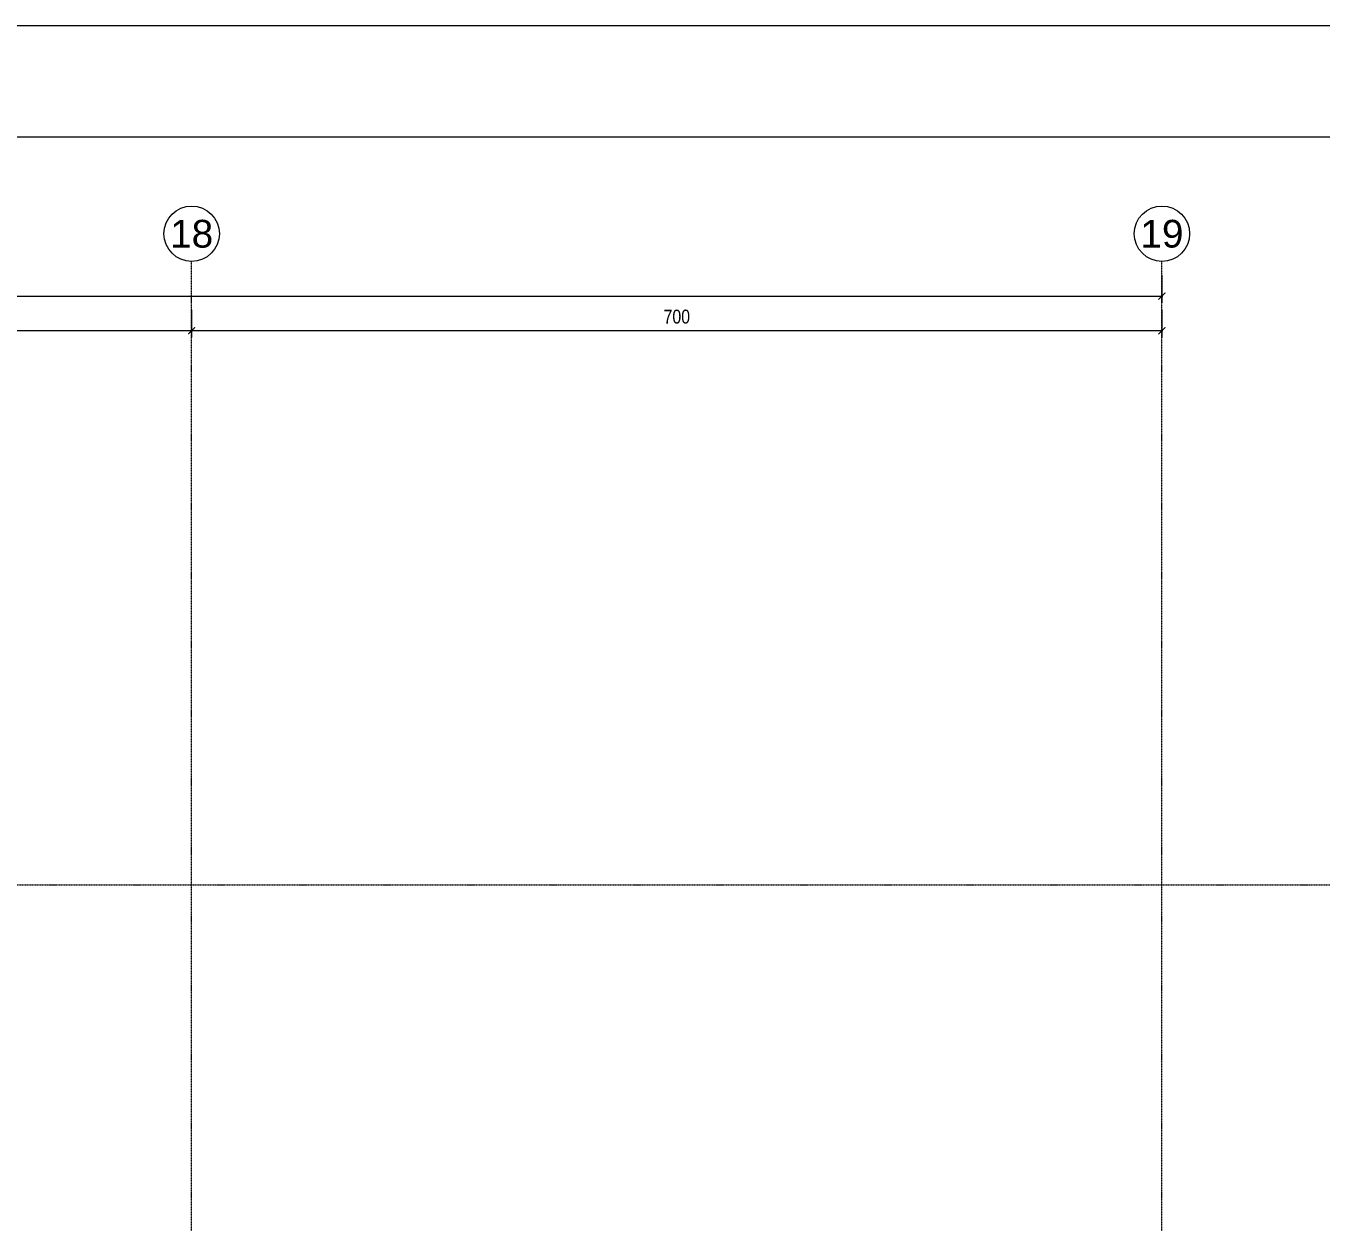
# Model space of a CAD drawing. Extents: x -1439 to 23780, y -1362 to 4476.
# Drawn here: x 21738 to 22672, y 3342 to 4205 of the extents above; entities that cross this region are included whole.
import ezdxf
from ezdxf.enums import TextEntityAlignment as Align

# ---------------------------------------------------------------- set-up
doc = ezdxf.new("R2010")
doc.units = 0
doc.header["$MEASUREMENT"] = 0
doc.linetypes.add('Audi$0$DASHDOT2', pattern=[0.5, 0.25, -0.125, 0, -0.125])
doc.layers.get('0').update_dxf_attribs({"color": 9, "lineweight": 9})
doc.layers.get('Defpoints').update_dxf_attribs({"color": 9, "lineweight": 9})
doc.layers.add('Audi$0$24', color=8, linetype='Audi$0$DASHDOT2', lineweight=9)
doc.layers.add('Audi$0$25', color=8, linetype='Continuous', lineweight=9)
doc.layers.add('Audi$0$40A', color=8, linetype='Continuous', lineweight=9, plot=False)
doc.styles.add('Audi$0$Arial', font='arial.ttf', dxfattribs={"height": 2.5})
doc.styles.add('Audi$0$MuuM_TEXT-STANDART', font='ARIALN.TTF')
doc.dimstyles.new('Audi$0$MuuM_DIM50', dxfattribs={"dimscale": 5, "dimtxt": 2, "dimasz": 1, "dimexe": 1, "dimexo": 1, "dimgap": 1, "dimtad": 1, "dimdec": 1, "dimrnd": 0.5, "dimdsep": 46, "dimtxsty": 'Audi$0$MuuM_TEXT-STANDART', "dimblk": 'Audi$0$_ArchTick', "dimcen": 0, "dimdle": 0.15, "dimclrd": 256, "dimclre": 256, "dimclrt": 256, "dimadec": 0, "dimazin": 0, "dimtfac": 5, "dimtdec": 1, "dimtix": 1, "dimtmove": 2, "dimatfit": 3, "dimldrblk": 'Audi$0$_Dot', "dimfxl": 3, "dimfxlon": 1, "dimtolj": 1, "dimlwd": -1, "dimlwe": -1, "dimarcsym": 0})

# ---------------------------------------------------------------- blocks, each defined once
blk = doc.blocks.new('Audi$0$0_aks')
at = {"linetype": 'Continuous'}
blk.add_circle((0, 0), 2, dxfattribs=at)
at = {"style": 'Audi$0$Arial'}
blk.add_attdef('AKS', text='', height=2, dxfattribs=at).set_placement((0, 0), align=Align.MIDDLE_CENTER)
blk = doc.blocks.new('Audi$0$_ArchTick')
at = {"color": 0, "linetype": 'ByBlock', "const_width": 0.15}
blk.add_lwpolyline([(-0.5, -0.5), (0.5, 0.5)], dxfattribs=at)
blk = doc.blocks.new('*D507')
at = {"layer": 'Audi$0$25', "transparency": 16777216}
for p, q in [((-3500, 1240), (-3500, 1220)), ((0, 1240), (0, 1220)), ((-3500.75, 1225), (0.75, 1225))]:
    blk.add_line(p, q, dxfattribs=at)
at = {"layer": 'Defpoints', "color": 0, "transparency": 16777216}
for p in [(-3500, 1250), (0, 1250), (0, 1225)]:
    blk.add_point(p, dxfattribs=at)
at = {"layer": 'Audi$0$25', "transparency": 16777216, "xscale": 5, "yscale": 5, "zscale": 5, "rotation": 180}
blk.add_blockref('Audi$0$_ArchTick', (-3500, 1225), dxfattribs=at)
at = {"layer": 'Audi$0$25', "transparency": 16777216, "xscale": 5, "yscale": 5, "zscale": 5}
blk.add_blockref('Audi$0$_ArchTick', (0, 1225), dxfattribs=at)
at = {"layer": 'Audi$0$25', "transparency": 16777216, "insert": (-1750, 1235.11), "char_height": 10, "attachment_point": 5, "style": 'Audi$0$MuuM_TEXT-STANDART'}
blk.add_mtext('\\A1;3500', dxfattribs=at)
blk = doc.blocks.new('Audi$0$_Dot')
at = {"color": 0, "linetype": 'ByBlock', "lineweight": -2}
blk.add_line((-0.5, 0), (-1, 0), dxfattribs=at)
at = {"color": 0, "linetype": 'ByBlock', "const_width": 0.5}
blk.add_lwpolyline([(-0.25, 0, 1), (0.25, 0, 1)], format="xyb", close=True, dxfattribs=at)
blk = doc.blocks.new('*D508')
at = {"layer": 'Audi$0$25', "transparency": 16777216}
for p, q in [((-700, 1215), (-700, 1195)), ((0, 1215), (0, 1195)), ((0.75, 1200), (-700.75, 1200))]:
    blk.add_line(p, q, dxfattribs=at)
at = {"layer": 'Defpoints', "color": 0, "transparency": 16777216}
for p in [(-700, 1250), (0, 1250), (-700, 1200)]:
    blk.add_point(p, dxfattribs=at)
at = {"layer": 'Audi$0$25', "transparency": 16777216, "xscale": 5, "yscale": 5, "zscale": 5, "rotation": 180}
blk.add_blockref('Audi$0$_ArchTick', (-700, 1200), dxfattribs=at)
at = {"layer": 'Audi$0$25', "transparency": 16777216, "xscale": 5, "yscale": 5, "zscale": 5}
blk.add_blockref('Audi$0$_ArchTick', (0, 1200), dxfattribs=at)
at = {"layer": 'Audi$0$25', "transparency": 16777216, "insert": (-350, 1210.11), "char_height": 10, "attachment_point": 5, "style": 'Audi$0$MuuM_TEXT-STANDART'}
blk.add_mtext('\\A1;700', dxfattribs=at)
blk = doc.blocks.new('*D509')
at = {"layer": 'Audi$0$25', "transparency": 16777216}
for p, q in [((-1400, 1215), (-1400, 1195)), ((-700, 1215), (-700, 1195)), ((-699.25, 1200), (-1400.75, 1200))]:
    blk.add_line(p, q, dxfattribs=at)
at = {"layer": 'Defpoints', "color": 0, "transparency": 16777216}
for p in [(-1400, 1250), (-700, 1250), (-1400, 1200)]:
    blk.add_point(p, dxfattribs=at)
at = {"layer": 'Audi$0$25', "transparency": 16777216, "xscale": 5, "yscale": 5, "zscale": 5, "rotation": 180}
blk.add_blockref('Audi$0$_ArchTick', (-1400, 1200), dxfattribs=at)
at = {"layer": 'Audi$0$25', "transparency": 16777216, "xscale": 5, "yscale": 5, "zscale": 5}
blk.add_blockref('Audi$0$_ArchTick', (-700, 1200), dxfattribs=at)
at = {"layer": 'Audi$0$25', "transparency": 16777216, "insert": (-1050, 1210.11), "char_height": 10, "attachment_point": 5, "style": 'Audi$0$MuuM_TEXT-STANDART'}
blk.add_mtext('\\A1;700', dxfattribs=at)
blk = doc.blocks.new('Audi$0$P-AKS_AUDI')
at = {"layer": 'Audi$0$24'}
for points in [[(-700, -2590), (-700, 1250)], [(0, -2590), (0, 1250)], [(-3840, 800), (360, 800)]]:
    blk.add_lwpolyline(points, dxfattribs=at)
at = {"layer": 'Audi$0$24', "xscale": 10, "yscale": 10, "zscale": 10}
for p, values in [((-700, 1270), {'AKS': '18'}), ((0, 1270), {'AKS': '19'})]:
    blk.add_blockref('Audi$0$0_aks', p, dxfattribs=at).add_auto_attribs(values)
at = {"layer": 'Audi$0$25'}
for base, p1, p2, picture, middle in [((0, 1225), (-3500, 1250), (0, 1250), '*D507', (-1750, 1235.11)), ((-1400, 1200), (-700, 1250), (-1400, 1250), '*D509', (-1050, 1210.11)), ((-700, 1200), (0, 1250), (-700, 1250), '*D508', (-350, 1210.11))]:
    dim = blk.add_linear_dim(base=base, p1=p1, p2=p2, dimstyle='Audi$0$MuuM_DIM50', dxfattribs=at)
    dim.commit()
    dim.dimension.update_dxf_attribs({"geometry": picture, "text_midpoint": middle})
blk = doc.blocks.new('Audi$0$ÇATI KATI PLANI')
at = {"layer": 'Audi$0$24'}
blk.add_blockref('Audi$0$P-AKS_AUDI', (22557.5, 2785), dxfattribs=at)

msp = doc.modelspace()

# ---------------------------------------------------------------- linework, layer by layer
at = {"layer": 'Audi$0$40A'}
for points in [[(23780, 4205), (17835, 4205), (17835, 0), (23780, 0)], [(23240.06, 80), (17915, 80), (17915, 4125), (23240.06, 4125)]]:
    msp.add_lwpolyline(points, close=True, dxfattribs=at)

# ---------------------------------------------------------------- block references
msp.add_blockref('Audi$0$ÇATI KATI PLANI', (0, 0))

doc.saveas('drawing.dxf')
